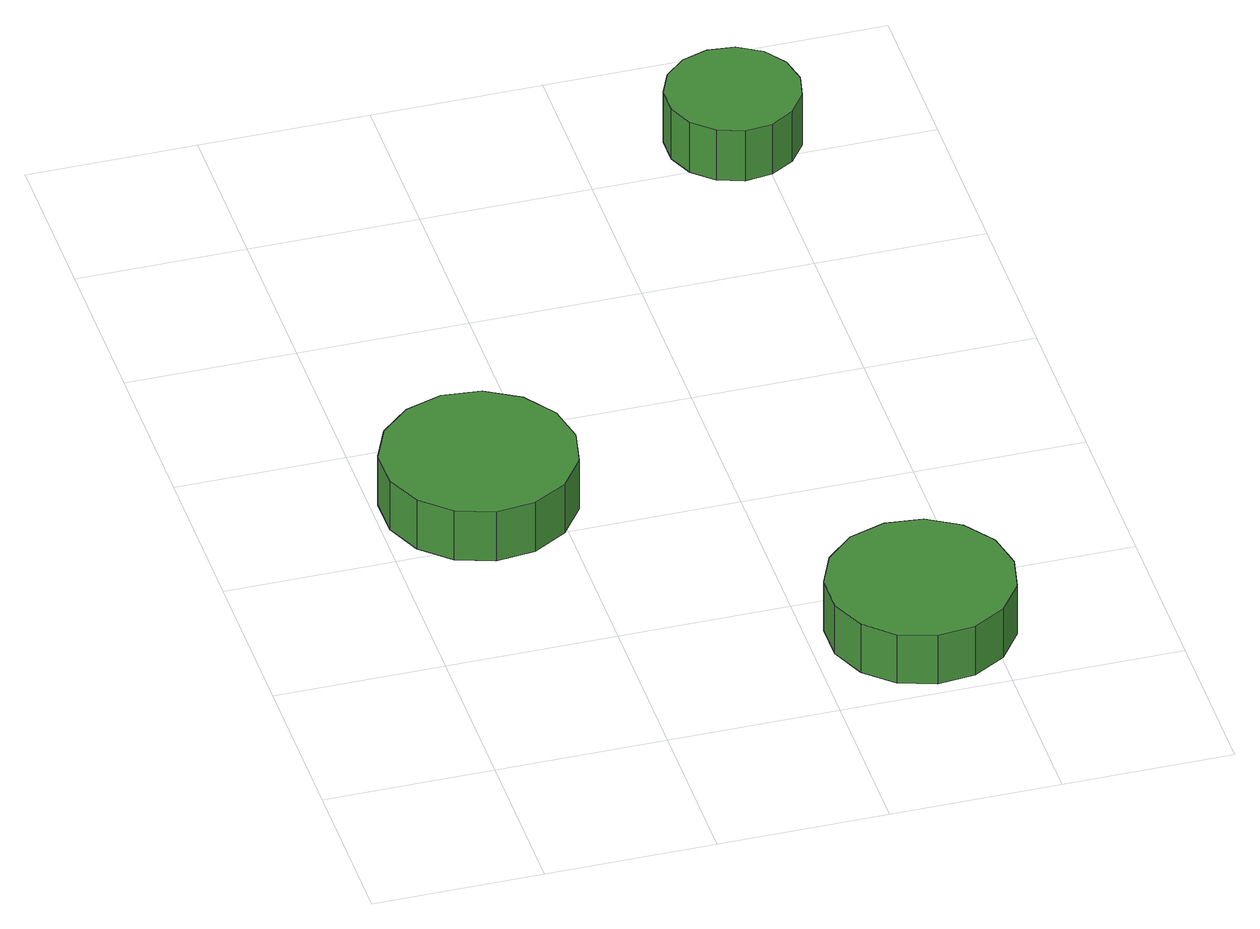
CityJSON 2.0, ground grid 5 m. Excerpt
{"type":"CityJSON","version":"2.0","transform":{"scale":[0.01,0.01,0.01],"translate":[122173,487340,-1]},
"CityObjects":{
"tree1":{"type":"SolitaryVegetationObject","attributes":{"function":"something"},"geometry":[{"type":"MultiSurface","lod":"1","boundaries":[[[0,1,2,3,4,5,6,7,8,9,10,11,12,13,14]],[[15,16,17,18,19,20,21,22,23,24,25,26,27,28,29]],[[0,29,28,1]],[[1,28,27,2]],[[2,27,26,3]],[[3,26,25,4]],[[4,25,24,5]],[[5,24,23,6]],[[6,23,22,7]],[[7,22,21,8]],[[8,21,20,9]],[[9,20,19,10]],[[10,19,18,11]],[[11,18,17,12]],[[12,17,16,13]],[[13,16,15,14]],[[14,15,29,0]]]}]},
"tree2":{"type":"SolitaryVegetationObject","attributes":{"function":"something"},"geometry":[{"type":"MultiSurface","lod":"1","boundaries":[[[30,31,32,33,34,35,36,37,38,39,40,41,42,43,44]],[[45,46,47,48,49,50,51,52,53,54,55,56,57,58,59]],[[30,59,58,31]],[[31,58,57,32]],[[32,57,56,33]],[[33,56,55,34]],[[34,55,54,35]],[[35,54,53,36]],[[36,53,52,37]],[[37,52,51,38]],[[38,51,50,39]],[[39,50,49,40]],[[40,49,48,41]],[[41,48,47,42]],[[42,47,46,43]],[[43,46,45,44]],[[44,45,59,30]]]}]},
"tree3":{"type":"SolitaryVegetationObject","attributes":{"function":"something"},"geometry":[{"type":"MultiSurface","lod":"1","boundaries":[[[60,61,62,63,64,65,66,67,68,69,70,71,72,73,74]],[[75,76,77,78,79,80,81,82,83,84,85,86,87,88,89]],[[60,89,88,61]],[[61,88,87,62]],[[62,87,86,63]],[[63,86,85,64]],[[64,85,84,65]],[[65,84,83,66]],[[66,83,82,67]],[[67,82,81,68]],[[68,81,80,69]],[[69,80,79,70]],[[70,79,78,71]],[[71,78,77,72]],[[72,77,76,73]],[[73,76,75,74]],[[74,75,89,60]]]}]}
},
"vertices":[
[581,1207,250],[557,1321,250],[488,1416,250],[386,1475,250],[270,1487,250],[159,1451,250],[72,1372,250],[24,1265,250],[24,1148,250],[72,1041,250],[159,963,250],[270,927,250],[386,939,250],[488,998,250],[557,1092,250],[557,1092,80],[488,998,80],[386,939,80],[270,927,80],[159,963,80],[72,1041,80],[24,1148,80],[24,1265,80],[72,1372,80],[159,1451,80],[270,1487,80],[386,1475,80],[488,1416,80],[557,1321,80],[581,1207,80],
[1593,310,250],[1570,420,250],[1503,511,250],[1406,568,250],[1294,580,250],[1186,545,250],[1103,469,250],[1057,366,250],[1057,254,250],[1103,151,250],[1186,75,250],[1294,40,250],[1406,52,250],[1503,108,250],[1570,200,250],[1570,200,81],[1503,108,81],[1406,52,81],[1294,40,81],[1186,75,81],[1103,151,81],[1057,254,81],[1057,366,81],[1103,469,81],[1186,545,81],[1294,580,81],[1406,568,81],[1503,511,81],[1570,420,81],[1593,310,81],
[1634,2612,256],[1617,2692,256],[1570,2757,256],[1500,2798,256],[1419,2806,256],[1342,2781,256],[1282,2727,256],[1249,2653,256],[1249,2572,256],[1282,2498,256],[1342,2444,256],[1419,2418,256],[1500,2427,256],[1570,2467,256],[1617,2533,256],[1617,2533,82],[1570,2467,82],[1500,2427,82],[1419,2418,82],[1342,2444,82],[1282,2498,82],[1249,2572,82],[1249,2653,82],[1282,2727,82],[1342,2781,82],[1419,2806,82],[1500,2798,82],[1570,2757,82],[1617,2692,82],[1634,2612,82]
]}
